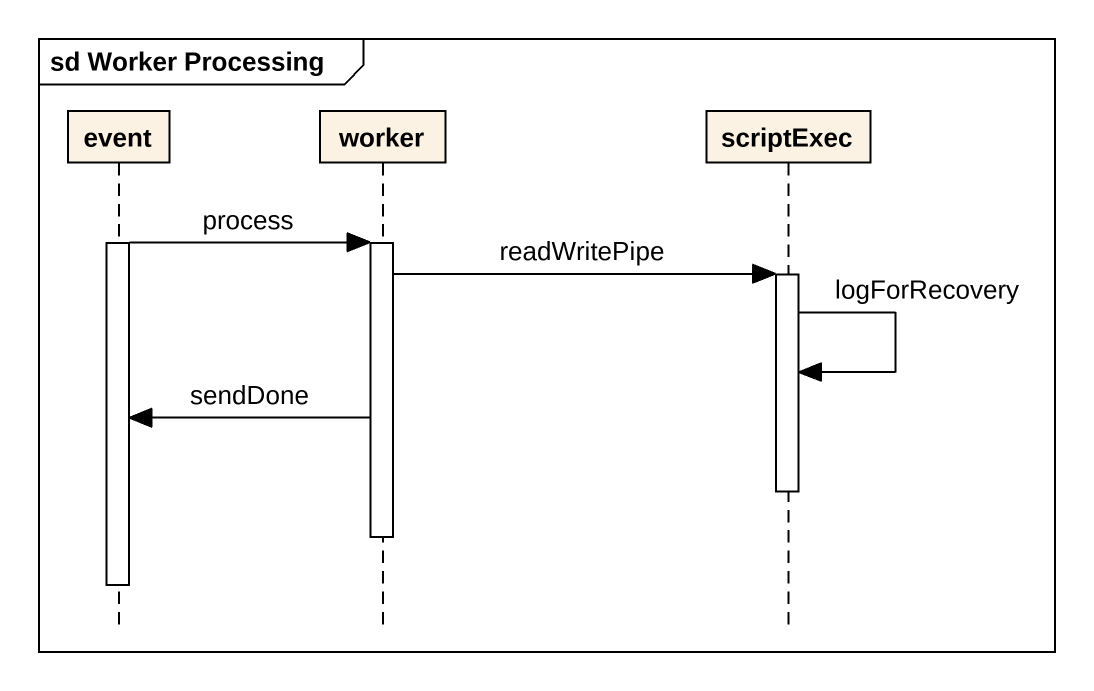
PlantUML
@startuml
mainframe sd Worker Processing
hide footbox
participant event
participant worker
participant scriptExec

activate event
event -> worker : process
activate worker
worker -> scriptExec : readWritePipe
activate scriptExec
scriptExec -> scriptExec : logForRecovery
worker -> event : sendDone
deactivate scriptExec
deactivate worker
deactivate event
@enduml
